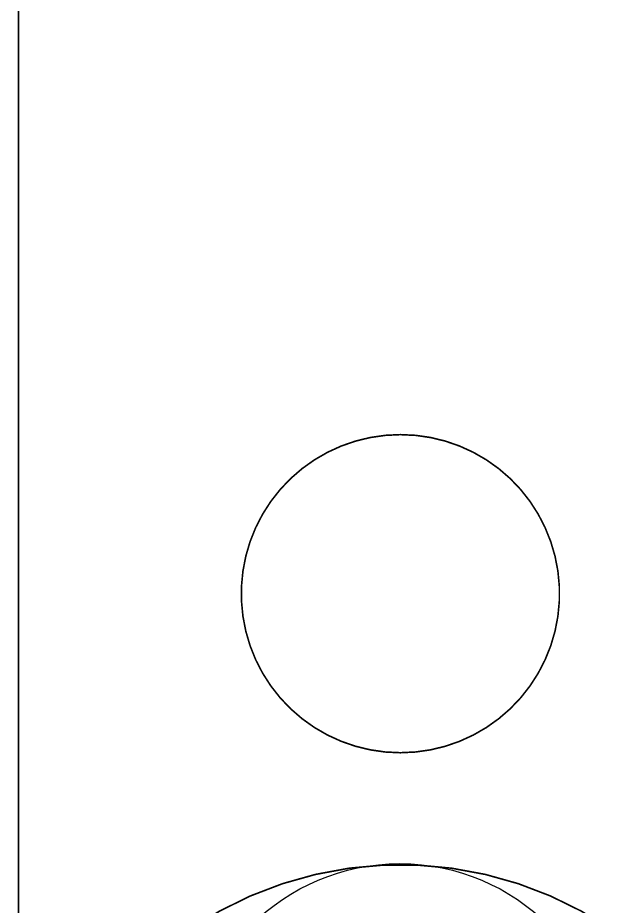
# Model space of a CAD drawing. Header units: millimetres. Extents: x 34 to 168, y 52 to 77.
# Drawn here: x 33.96 to 38.62, y 62.38 to 69.36 of the extents above; entities that cross this region are included whole.
import ezdxf

# ---------------------------------------------------------------- set-up
doc = ezdxf.new("R2010")
doc.units = ezdxf.units.MM
doc.layers.add('Mechanical1', color=6, linetype='Continuous')
doc.layers.add('Mechanical2', color=216, linetype='Continuous')

msp = doc.modelspace()

# ---------------------------------------------------------------- linework, layer by layer
at = {"layer": 'Mechanical1'}
msp.add_lwpolyline([(33.9624, 52.3084), (33.9624, 72.2884)], dxfattribs=at)
msp.add_lwpolyline([(35.3072, 61.0616, -1), (38.6068, 61.0616)], format="xyb", dxfattribs=at)
at = {"layer": 'Mechanical2', "const_width": 0.0127}
msp.add_lwpolyline([(33.9624, 52.5083), (33.9624, 72.0783)], dxfattribs=at)
for points in [[(35.8789, 64.2074, -0.57735), (36.9609, 66.0814)], [(36.9609, 66.0814, -0.57735), (38.0429, 64.2074)], [(36.9609, 63.5827, -0.267949), (35.8789, 64.2074)], [(38.0429, 64.2074, -0.267949), (36.9609, 63.5827)], [(35.3117, 62.1988, -0.305816), (38.61, 62.1988)]]:
    msp.add_lwpolyline(points, format="xyb", dxfattribs=at)
at = {"layer": 'Mechanical2', "const_width": 0.00635}
for points in [[(36.9577, 66.0814, 1), (36.964, 66.0814, 1)], [(36.9577, 66.0814, 1), (36.964, 66.0814, 1)], [(35.8757, 64.2074, 1), (35.8821, 64.2074, 1)], [(35.8757, 64.2074, 1), (35.8821, 64.2074, 1)], [(38.0397, 64.2074, 1), (38.046, 64.2074, 1)], [(38.0397, 64.2074, 1), (38.046, 64.2074, 1)], [(36.9577, 63.5827, 1), (36.964, 63.5827, 1)], [(36.9577, 63.5827, 1), (36.964, 63.5827, 1)]]:
    msp.add_lwpolyline(points, format="xyb", close=True, dxfattribs=at)

doc.saveas('drawing.dxf')
